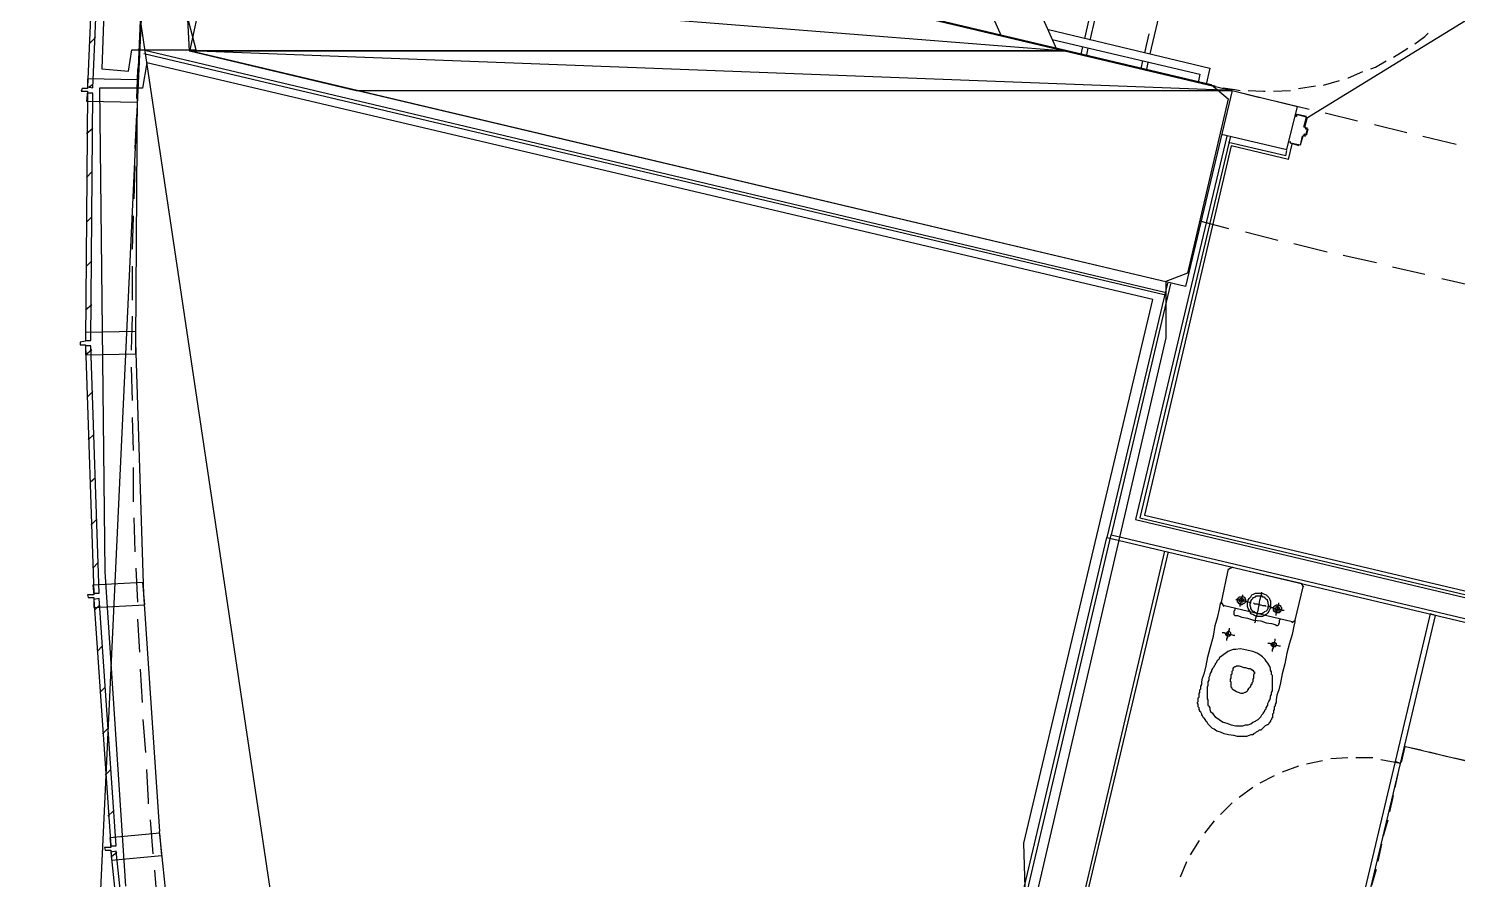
# Model space of a CAD drawing. Header units: feet. Extents: x -84 to 198, y -22 to 181.
# Drawn here: x 12.51 to 33.78, y 50.3 to 62.96 of the extents above; entities that cross this region are included whole.
import ezdxf

# ---------------------------------------------------------------- set-up
doc = ezdxf.new("R2010")
doc.units = ezdxf.units.FT
for name, color, linetype in [('A-AREA-COMUN', 252, 'CONTINUOUS'), ('A-AREA-UNIDAD', 30, 'CONTINUOUS'), ('A-LINEA', 7, 'CONTINUOUS'), ('A-MURO-CONCRETO', 8, 'CONTINUOUS')]:
    doc.layers.add(name, color=color, linetype=linetype)

msp = doc.modelspace()

# ---------------------------------------------------------------- linework, layer by layer
at = {"layer": 'A-AREA-COMUN'}
msp.add_lwpolyline([(17.568, 75.7333), (16.56, 75.8933), (15.328, 73.28), (14.24, 69.6889), (13.728, 65.8489), (13.6, 62.3644), (14, 62.3289), (14.048, 62.6489), (15.008, 62.6489), (14.848, 63.2533), (14.848, 65.5644), (15.232, 68.8889), (16.128, 72.16), (17.632, 75.52)], close=True, dxfattribs=at)
msp.add_lwpolyline([(65.2, 70.72), (54.528, 73.2444), (54, 71.2), (52.88, 71.1644), (33.92, 75.6444), (33.12, 72.16), (32.56, 72.1244), (32.72, 71.84), (32.208, 70.2044), (20.08, 73.0489), (18.16, 64.96), (30.112, 62.1333), (30.368, 61.92), (29.76, 59.3244), (29.44, 59.2), (29.44, 58.3644), (27.488, 49.9733)], dxfattribs=at)
at = {"layer": 'A-AREA-UNIDAD'}
msp.add_lwpolyline([(27.36, 49.6889), (27.328, 50.8444), (29.248, 58.9333), (14.272, 62.4533), (14.208, 62.08), (13.568, 62.08), (13.648, 54.88), (13.952, 50.2044)], dxfattribs=at)
at = {"layer": 'A-LINEA'}
for p, q in [((17.6891, 75.6643), (14.9075, 62.6253)), ((14.5856, 71.6687), (12.5111, 27.2243)), ((25.04, 67.2578), (26.9867, 62.8578)), ((25.8667, 67.0578), (27.8133, 62.6578)), ((13.6226, 66.7667), (20.0557, 23.7249)), ((29.08, 66.0444), (28.3067, 62.7911)), ((29.9733, 65.8311), (29.2, 62.5911)), ((35.1625, 63.8574), (31.5474, 61.6366)), ((14.1867, 63.1778), (14.16, 62.6844)), ((28.2933, 63.0978), (28.2267, 62.8178)), ((13.4133, 62.7378), (13.5067, 62.8311)), ((27.6933, 62.9511), (30.0933, 62.3778)), ((27.7467, 62.8044), (29.9467, 62.2844)), ((29.1867, 62.8844), (29.12, 62.6044)), ((29.4133, 59.0044), (14.2267, 62.5911)), ((14.24, 62.6444), (29.4267, 59.0444)), ((28.2, 62.6978), (28.1733, 62.5778)), ((28.28, 62.6711), (28.2533, 62.5511)), ((29.0933, 62.4844), (29.0667, 62.3644)), ((29.1733, 62.4578), (29.1467, 62.3378)), ((30.0933, 62.3778), (30.04, 62.1378)), ((13.4133, 62.0978), (13.4667, 62.1378)), ((29.9467, 62.2844), (29.92, 62.1644)), ((29.92, 62.1644), (30.04, 62.1378)), ((30.04, 62.1378), (30.1733, 62.1111)), ((31.4133, 62.0711), (31.6667, 62.1111)), ((31.7867, 62.1244), (32.0267, 62.1911)), ((30.4267, 62.0444), (31.4, 61.8044)), ((30.4267, 62.0444), (30.84, 61.9378)), ((31.04, 62.0311), (31.2933, 62.0444)), ((14.12, 61.6844), (14.0933, 61.1778)), ((31.08, 61.8844), (31.5733, 61.7644)), ((31.24, 61.1644), (31.4, 61.8044)), ((31.5333, 61.6578), (31.4, 61.6844)), ((31.8133, 61.7111), (32.2933, 61.5911)), ((13.3733, 61.4044), (13.4667, 61.4844)), ((31.5067, 61.4978), (31.5467, 61.6444)), ((31.5072, 61.4957), (31.5221, 61.4716)), ((31.52, 61.4978), (31.52, 61.4978)), ((31.5467, 61.4844), (31.52, 61.4844)), ((31.5333, 61.6444), (31.5333, 61.6444)), ((31.5333, 61.3778), (31.56, 61.4711)), ((31.5467, 61.4711), (31.5467, 61.4711)), ((32.5467, 61.5378), (33.0267, 61.4178)), ((30.3467, 61.3644), (28.9867, 55.6578)), ((30.4, 61.3644), (29.0533, 55.6844)), ((30.2667, 61.3911), (31.24, 61.1644)), ((31.2267, 61.0711), (30.3733, 61.2711)), ((31.5046, 61.3772), (31.4805, 61.3624)), ((31.4933, 61.3778), (31.52, 61.3644)), ((31.4933, 61.3644), (31.4933, 61.3644)), ((31.52, 61.3778), (31.52, 61.3778)), ((33.2667, 61.3644), (33.76, 61.2444)), ((30.4133, 61.2178), (29.12, 55.7244)), ((31.2667, 61.0178), (30.4133, 61.2178)), ((31.2267, 61.0711), (31.24, 61.1511)), ((31.2667, 61.0178), (31.32, 61.2444)), ((13.3733, 60.7511), (13.4533, 60.8311)), ((14.0933, 60.9244), (14.08, 60.4311)), ((13.3733, 60.0844), (13.4533, 60.1644)), ((29.96, 60.0978), (30.3733, 59.9911)), ((30.6267, 59.9378), (31.1067, 59.8178)), ((31.3467, 59.7644), (31.84, 59.6444)), ((32.08, 59.5911), (32.5733, 59.4844)), ((13.3733, 59.4311), (13.4533, 59.5111)), ((14.0533, 59.4311), (14.0533, 58.9244)), ((32.8133, 59.4178), (33.2933, 59.3111)), ((29.4667, 59.1778), (28.56, 55.3911)), ((29.5067, 59.1644), (28.6267, 55.4311)), ((33.5467, 59.2444), (34.0267, 59.1378)), ((13.36, 58.7778), (13.4533, 58.8578)), ((14.0533, 58.6844), (14.04, 58.1778)), ((13.36, 58.1111), (13.4533, 58.1911)), ((14.04, 57.9244), (14.0533, 57.4311)), ((13.3867, 57.4844), (13.4667, 57.5644)), ((14.0533, 57.1778), (14.0667, 56.6844)), ((13.4, 56.8444), (13.48, 56.9244)), ((14.0667, 56.4311), (14.0667, 55.9244)), ((13.4267, 56.2178), (13.5067, 56.2844)), ((13.44, 55.5778), (13.52, 55.6578)), ((14.08, 55.6844), (14.0933, 55.1778)), ((28.9867, 55.6578), (45.6667, 51.7111)), ((29.0533, 55.6844), (45.72, 51.7511)), ((29.12, 55.7244), (45.7867, 51.7911)), ((27.2533, 49.8444), (28.56, 55.3911)), ((27.32, 49.8844), (28.6267, 55.4311)), ((28.56, 55.3911), (45.24, 51.4444)), ((28.6267, 55.4311), (45.2933, 51.4844)), ((28.2, 49.9778), (29.4267, 55.1911)), ((28.2533, 50.0178), (29.48, 55.1778)), ((13.4667, 54.9378), (13.5467, 55.0178)), ((14.1067, 54.9378), (14.1333, 54.4311)), ((30.2667, 54.4311), (30.3733, 54.9244)), ((30.4307, 54.9499), (30.3746, 54.9152)), ((30.4267, 54.9511), (31.4533, 54.7111)), ((31.4921, 54.6537), (31.4574, 54.7099)), ((31.48, 54.6578), (31.36, 54.1644)), ((13.4933, 54.3111), (13.5733, 54.3911)), ((30.2679, 54.4219), (30.3026, 54.3657)), ((31.32, 54.1378), (30.2933, 54.3778)), ((14.1333, 54.1778), (14.16, 53.6844)), ((31.3159, 54.1257), (31.3721, 54.1604)), ((13.5333, 53.6978), (13.6133, 53.7778)), ((14.1733, 53.4311), (14.2, 52.9378)), ((13.5733, 53.0844), (13.6533, 53.1644)), ((13.6133, 52.4711), (13.6933, 52.5511)), ((14.2133, 52.6844), (14.2533, 52.1911)), ((32.1467, 52.1111), (31.8933, 52.0978)), ((32.52, 52.1111), (32.2667, 52.1111)), ((40.8267, 50.4311), (32.9867, 52.2844)), ((33.36, 52.2044), (33.6133, 52.1378)), ((33.7333, 52.1111), (33.9733, 52.0578)), ((13.6533, 51.8578), (13.7333, 51.9378)), ((31.4133, 51.9911), (31.1733, 51.8978)), ((31.7733, 52.0711), (31.5333, 52.0178)), ((32.9333, 52.0311), (32.64, 52.0844)), ((32.8533, 51.6711), (32.9067, 51.9244)), ((31.0533, 51.8444), (30.84, 51.7378)), ((30.7333, 51.6711), (30.5333, 51.5244)), ((32.7733, 51.3111), (32.8267, 51.5511)), ((13.6933, 51.2444), (13.7733, 51.3244)), ((30.4267, 51.4444), (30.2533, 51.2711)), ((14.32, 51.1911), (14.36, 50.6844)), ((30.16, 51.1778), (30.0133, 50.9911)), ((32.68, 50.9511), (32.7467, 51.1911)), ((14.4533, 51.0178), (14.6267, 49.3911)), ((29.9333, 50.8844), (29.8, 50.6711)), ((13.7467, 50.6444), (13.8267, 50.7111)), ((32.6, 50.5778), (32.6533, 50.8311)), ((14.3867, 50.4444), (14.4267, 49.9378)), ((29.7467, 50.5644), (29.6533, 50.3378)), ((32.5067, 50.2178), (32.5733, 50.4578))]:
    msp.add_line(p, q, dxfattribs=at)
for points in [[(32.8, 72.0978), (32.3467, 70.1511), (20.12, 73.0444), (18.2, 64.9378), (30.4267, 62.0444), (29.7333, 59.1244), (14.9067, 62.6311)], [(13.4667, 62.0844), (13.6267, 65.7778), (13.5467, 65.7778), (13.3867, 62.0978), (13.4667, 62.0844)], [(14.4667, 51.0178), (14.2267, 54.5511), (14.1067, 58.2978), (14.1333, 62.0311), (14.2933, 65.7778)], [(33.1467, 62.7378), (33.2933, 62.8444), (33.3467, 62.8978)], [(32.8267, 62.5378), (32.9333, 62.6044), (33.04, 62.6711)], [(14.1467, 62.4311), (14.1333, 62.3511), (14.12, 61.9244)], [(32.1467, 62.2311), (32.16, 62.2311), (32.3733, 62.3244)], [(32.4933, 62.3644), (32.56, 62.3911), (32.72, 62.4844)], [(13.3867, 62.2178), (13.3867, 62.0711), (13.3067, 62.0711), (13.2933, 62.0311), (13.3867, 62.0311), (13.3733, 61.8844), (14.1333, 61.8711), (14.1333, 62.2044), (13.3867, 62.2178)], [(13.44, 58.3244), (13.4667, 62.0044), (13.3867, 62.0044), (13.36, 58.3244), (13.44, 58.3244)], [(30.2933, 62.0844), (30.4667, 62.0578), (30.5467, 62.0444)], [(30.6667, 62.0444), (30.8933, 62.0311), (30.92, 62.0311)], [(31.4933, 61.4978), (31.5333, 61.6444), (31.3867, 61.6844), (31.3867, 61.6578), (31.3733, 61.6578), (31.3867, 61.6844), (31.3867, 61.6844)], [(31.52, 61.4711), (31.5467, 61.4711), (31.52, 61.3778), (31.4933, 61.3911)], [(31.4667, 61.3644), (31.44, 61.2311), (31.2933, 61.2578), (31.2933, 61.2844), (31.28, 61.2711)], [(31.4267, 61.2178), (31.2933, 61.2578), (31.2933, 61.2578)], [(31.48, 61.3644), (31.44, 61.2311), (31.44, 61.2311)], [(14.0667, 60.1778), (14.0667, 60.1644), (14.0533, 59.6844)], [(13.36, 58.4444), (13.36, 58.3111), (13.28, 58.2978), (13.28, 58.2578), (13.36, 58.2578), (13.36, 58.1111), (14.1067, 58.1244), (14.1067, 58.4578), (13.36, 58.4444)], [(13.56, 54.5644), (13.44, 58.2444), (13.36, 58.2444), (13.48, 54.5644), (13.56, 54.5644)], [(13.4667, 54.6844), (13.48, 54.5378), (13.3867, 54.5378), (13.4, 54.4978), (13.48, 54.4978), (13.48, 54.3511), (14.24, 54.3911), (14.2133, 54.7244), (13.4667, 54.6844)], [(13.8133, 50.8044), (13.56, 54.4844), (13.48, 54.4711), (13.7333, 50.8044), (13.8133, 50.8044)], [(30.48, 54.4711), (30.5067, 54.4711), (30.5333, 54.4578), (30.5733, 54.4578), (30.6133, 54.4444), (30.64, 54.4444), (30.68, 54.4311), (30.6933, 54.4311), (30.7067, 54.4311)], [(30.5467, 54.3911), (30.5467, 54.4044), (30.5333, 54.4044), (30.52, 54.4178), (30.5067, 54.4311), (30.5067, 54.4444), (30.5067, 54.4578), (30.5067, 54.4711), (30.5067, 54.4844), (30.52, 54.4844), (30.52, 54.4978), (30.5333, 54.4978), (30.5333, 54.5111), (30.5467, 54.5111), (30.56, 54.5111), (30.5733, 54.5111), (30.5867, 54.5111), (30.6, 54.5111), (30.6133, 54.4978), (30.6133, 54.4844), (30.6267, 54.4711), (30.6267, 54.4578), (30.6267, 54.4444), (30.6267, 54.4311), (30.6133, 54.4178), (30.6, 54.4044), (30.5867, 54.4044), (30.5733, 54.3911), (30.56, 54.3911), (30.5467, 54.3911)], [(30.56, 54.4311), (30.5467, 54.4311), (30.5333, 54.4444), (30.5333, 54.4578), (30.5333, 54.4711), (30.5467, 54.4711), (30.5467, 54.4844), (30.56, 54.4844), (30.5733, 54.4844), (30.5867, 54.4844), (30.5867, 54.4711), (30.6, 54.4711), (30.6, 54.4578), (30.6, 54.4444), (30.5867, 54.4444), (30.5867, 54.4311), (30.5733, 54.4311), (30.56, 54.4311)], [(30.5467, 54.3644), (30.5467, 54.3911), (30.56, 54.4044), (30.56, 54.4311), (30.5733, 54.4711), (30.5733, 54.4978), (30.5867, 54.5244), (30.5867, 54.5378)], [(30.7867, 54.2178), (30.76, 54.2311), (30.7333, 54.2444), (30.7067, 54.2578), (30.6933, 54.2844), (30.68, 54.3111), (30.6667, 54.3378), (30.6533, 54.3644), (30.6533, 54.4044), (30.6533, 54.4311), (30.6667, 54.4578), (30.68, 54.4844), (30.7067, 54.5111), (30.72, 54.5378), (30.7467, 54.5511), (30.7733, 54.5644), (30.8133, 54.5644), (30.84, 54.5644), (30.8667, 54.5644), (30.9067, 54.5511), (30.9333, 54.5378), (30.9467, 54.5244), (30.9733, 54.4978), (30.9867, 54.4711), (31, 54.4444), (31, 54.4178), (31, 54.3778), (31, 54.3511), (30.9867, 54.3244), (30.9733, 54.2978), (30.96, 54.2711), (30.9333, 54.2444), (30.9067, 54.2311), (30.88, 54.2178), (30.8533, 54.2178), (30.8267, 54.2178), (30.7867, 54.2178)], [(30.8, 54.2578), (30.7733, 54.2711), (30.76, 54.2844), (30.7333, 54.2978), (30.72, 54.3111), (30.7067, 54.3378), (30.7067, 54.3511), (30.6933, 54.3778), (30.6933, 54.4044), (30.7067, 54.4178), (30.7067, 54.4444), (30.72, 54.4711), (30.7333, 54.4844), (30.7467, 54.4978), (30.7733, 54.5111), (30.7867, 54.5244), (30.8133, 54.5244), (30.84, 54.5244), (30.8667, 54.5244), (30.88, 54.5111), (30.9067, 54.5111), (30.92, 54.4844), (30.9467, 54.4711), (30.9467, 54.4578), (30.96, 54.4311), (30.96, 54.4044), (30.9733, 54.3911), (30.96, 54.3644), (30.96, 54.3378), (30.9467, 54.3111), (30.9333, 54.2978), (30.9067, 54.2844), (30.8933, 54.2711), (30.8667, 54.2578), (30.8533, 54.2578), (30.8267, 54.2578), (30.8, 54.2578)], [(30.76, 54.1244), (30.7733, 54.1378), (30.7733, 54.1778), (30.8, 54.2444), (30.8133, 54.3111), (30.8267, 54.3911), (30.84, 54.4578), (30.8533, 54.5111), (30.8667, 54.5644), (30.8667, 54.5778)], [(31.36, 54.1644), (31.36, 54.1378), (31.3467, 54.0711), (31.32, 53.9511), (31.28, 53.8178), (31.24, 53.6711), (31.2133, 53.5111), (31.1733, 53.3644), (31.1467, 53.2311), (31.12, 53.1244), (31.0933, 53.0444), (31.08, 52.9778), (31.08, 52.9378), (31.0667, 52.9111), (31.0667, 52.8978), (31.0667, 52.8844), (31.0533, 52.8711), (31.0533, 52.8578), (31.0533, 52.8444), (31.0533, 52.8311), (31.04, 52.8178), (31.04, 52.8044), (31.04, 52.7911), (31.04, 52.7778), (31.0267, 52.7644), (31.0267, 52.7378), (31.0267, 52.7244), (31.0267, 52.7111), (31.0133, 52.6978), (31.0133, 52.6844), (31, 52.6711), (31, 52.6578), (30.9867, 52.6444), (30.9733, 52.6311), (30.9733, 52.6178), (30.96, 52.6044), (30.9467, 52.6044), (30.92, 52.5911), (30.9067, 52.5778), (30.8933, 52.5644), (30.88, 52.5511), (30.8667, 52.5378), (30.8533, 52.5244), (30.8267, 52.5244), (30.8133, 52.5111), (30.7867, 52.4978), (30.7733, 52.4844), (30.7467, 52.4711), (30.7333, 52.4578), (30.7067, 52.4578), (30.68, 52.4444), (30.64, 52.4311), (30.6, 52.4311), (30.56, 52.4311), (30.5067, 52.4311), (30.4533, 52.4444), (30.3733, 52.4578), (30.3067, 52.4711), (30.2533, 52.4978), (30.2, 52.5111), (30.16, 52.5378), (30.1333, 52.5511), (30.1067, 52.5778), (30.08, 52.6044), (30.0667, 52.6178), (30.0533, 52.6444), (30.04, 52.6578), (30.0267, 52.6844), (30.0133, 52.6978), (30, 52.7111), (29.9867, 52.7378), (29.9733, 52.7511), (29.9733, 52.7644), (29.96, 52.7911), (29.9467, 52.8044), (29.9467, 52.8178), (29.9333, 52.8311), (29.9333, 52.8578), (29.92, 52.8711), (29.92, 52.8844), (29.92, 52.8978), (29.92, 52.9111), (29.9067, 52.9378), (29.92, 52.9511), (29.92, 52.9644), (29.92, 52.9778), (29.92, 52.9911), (29.92, 53.0044), (29.9333, 53.0178), (29.9333, 53.0311), (29.9333, 53.0578), (29.9333, 53.0711), (29.9467, 53.0844), (29.9467, 53.0978), (29.9467, 53.1111), (29.9467, 53.1244), (29.96, 53.1378), (29.96, 53.1511), (29.96, 53.1778), (29.9733, 53.2044), (29.9733, 53.2444), (29.9867, 53.2978), (30.0133, 53.3778), (30.04, 53.4844), (30.0667, 53.6178), (30.1067, 53.7644), (30.1467, 53.9244), (30.1733, 54.0844), (30.2133, 54.2178), (30.24, 54.3244), (30.2533, 54.4044), (30.2667, 54.4311)], [(30.4667, 54.3378), (30.4667, 54.3244), (30.4667, 54.3111), (30.4533, 54.2978), (30.4533, 54.2844), (30.4533, 54.2711), (30.4533, 54.2578), (30.4533, 54.2444), (30.4667, 54.2311), (30.48, 54.2311), (30.5067, 54.2311), (30.5733, 54.2044), (30.6533, 54.1911), (30.7467, 54.1644), (30.8533, 54.1511), (30.9333, 54.1244), (31.0133, 54.1111), (31.0667, 54.0978), (31.0933, 54.0844), (31.1067, 54.0844), (31.12, 54.0978), (31.12, 54.1111), (31.1333, 54.1244), (31.1333, 54.1378), (31.1333, 54.1511), (31.1333, 54.1644), (31.1467, 54.1778)], [(30.7467, 54.4178), (30.76, 54.4044), (30.7733, 54.4044), (30.8, 54.4044), (30.8267, 54.3911), (30.8533, 54.3911), (30.88, 54.3778), (30.9067, 54.3778), (30.92, 54.3778), (30.9333, 54.3644)], [(30.9733, 54.3644), (30.9867, 54.3644), (31, 54.3511), (31.0267, 54.3511), (31.0667, 54.3378), (31.1067, 54.3244), (31.1333, 54.3244), (31.1733, 54.3111), (31.1867, 54.3111), (31.2, 54.3111)], [(31.0933, 54.2711), (31.08, 54.2711), (31.0667, 54.2844), (31.0533, 54.2844), (31.0533, 54.2978), (31.04, 54.3111), (31.04, 54.3244), (31.04, 54.3378), (31.04, 54.3511), (31.0533, 54.3644), (31.0667, 54.3778), (31.08, 54.3778), (31.08, 54.3911), (31.0933, 54.3911), (31.1067, 54.3911), (31.12, 54.3911), (31.12, 54.3778), (31.1333, 54.3778), (31.1467, 54.3778), (31.1467, 54.3644), (31.16, 54.3511), (31.16, 54.3378), (31.16, 54.3244), (31.16, 54.3111), (31.1467, 54.2978), (31.1467, 54.2844), (31.1333, 54.2844), (31.1333, 54.2711), (31.12, 54.2711), (31.1067, 54.2711), (31.0933, 54.2711)], [(31.0933, 54.2978), (31.08, 54.2978), (31.08, 54.3111), (31.0667, 54.3111), (31.0667, 54.3244), (31.0667, 54.3378), (31.08, 54.3511), (31.0933, 54.3644), (31.1067, 54.3644), (31.1067, 54.3511), (31.12, 54.3511), (31.1333, 54.3378), (31.1333, 54.3244), (31.1333, 54.3111), (31.12, 54.3111), (31.12, 54.2978), (31.1067, 54.2978), (31.0933, 54.2978)], [(31.08, 54.2311), (31.08, 54.2444), (31.08, 54.2578), (31.0933, 54.2844), (31.0933, 54.3111), (31.1067, 54.3378), (31.1067, 54.3644), (31.12, 54.3911), (31.12, 54.4044), (31.12, 54.4178)], [(33.3733, 54.2578), (32.8533, 52.0578), (32.9333, 52.0311), (33.4533, 54.2311), (33.3733, 54.2578)], [(30.3467, 53.8578), (30.3467, 53.8711), (30.3467, 53.8844), (30.36, 53.9111), (30.36, 53.9378), (30.3733, 53.9644), (30.3733, 53.9911), (30.3867, 54.0178), (30.3867, 54.0444)], [(30.28, 53.9778), (30.2933, 53.9778), (30.3067, 53.9778), (30.3333, 53.9644), (30.36, 53.9644), (30.3867, 53.9511), (30.4133, 53.9511), (30.44, 53.9378), (30.4533, 53.9378), (30.4667, 53.9378)], [(30.36, 53.9244), (30.3467, 53.9244), (30.3467, 53.9378), (30.3333, 53.9378), (30.3333, 53.9511), (30.3333, 53.9644), (30.3467, 53.9778), (30.36, 53.9911), (30.3733, 53.9911), (30.3867, 53.9911), (30.4, 53.9778), (30.4, 53.9644), (30.4, 53.9511), (30.4, 53.9378), (30.3867, 53.9244), (30.3733, 53.9244), (30.36, 53.9244)], [(30.96, 53.8178), (30.9733, 53.8178), (30.9867, 53.8178), (31.0133, 53.8044), (31.04, 53.8044), (31.0667, 53.7911), (31.0933, 53.7911), (31.12, 53.7778), (31.1333, 53.7778), (31.1467, 53.7778)], [(31.04, 53.7644), (31.0267, 53.7644), (31.0267, 53.7778), (31.0133, 53.7778), (31.0133, 53.7911), (31.0133, 53.8044), (31.0133, 53.8178), (31.0267, 53.8178), (31.0267, 53.8311), (31.04, 53.8311), (31.0533, 53.8311), (31.0667, 53.8311), (31.0667, 53.8178), (31.08, 53.8178), (31.08, 53.8044), (31.08, 53.7911), (31.08, 53.7778), (31.0667, 53.7644), (31.0533, 53.7644), (31.04, 53.7644)], [(31.0267, 53.6978), (31.0267, 53.7111), (31.0267, 53.7244), (31.04, 53.7511), (31.04, 53.7778), (31.0533, 53.8044), (31.0533, 53.8311), (31.0667, 53.8578), (31.0667, 53.8711), (31.0667, 53.8844)], [(30.6667, 53.7111), (30.6, 53.7244), (30.5467, 53.7378), (30.48, 53.7244), (30.44, 53.7244), (30.4, 53.7111), (30.36, 53.6978), (30.3333, 53.6711), (30.3067, 53.6578), (30.28, 53.6311), (30.2533, 53.6178), (30.24, 53.6044), (30.2267, 53.5778), (30.2133, 53.5644), (30.2, 53.5511), (30.1867, 53.5244), (30.1733, 53.5111), (30.1733, 53.4978), (30.16, 53.4844), (30.1467, 53.4578), (30.1333, 53.4444), (30.12, 53.4178), (30.12, 53.4044), (30.1067, 53.3778), (30.0933, 53.3511), (30.0933, 53.3378), (30.08, 53.3111), (30.08, 53.2711), (30.0667, 53.2444), (30.0667, 53.2178), (30.0667, 53.1911), (30.0533, 53.1644), (30.0533, 53.1378), (30.0533, 53.1111), (30.0533, 53.0978), (30.0533, 53.0711), (30.0533, 53.0444), (30.0533, 53.0311), (30.0533, 53.0044), (30.0533, 52.9911), (30.0667, 52.9778), (30.0667, 52.9511), (30.0667, 52.9378), (30.0667, 52.9111), (30.0667, 52.8978), (30.08, 52.8844), (30.0933, 52.8578), (30.0933, 52.8311), (30.1067, 52.8044), (30.1333, 52.7778), (30.1467, 52.7511), (30.1733, 52.7244), (30.2133, 52.6978), (30.2533, 52.6711), (30.2933, 52.6444), (30.3467, 52.6311), (30.4133, 52.6044), (30.48, 52.5911), (30.5333, 52.5911), (30.5867, 52.5911), (30.6267, 52.6044), (30.6667, 52.6044), (30.7067, 52.6178), (30.7333, 52.6444), (30.7733, 52.6578), (30.7867, 52.6711), (30.8133, 52.6844), (30.8267, 52.6978), (30.84, 52.7111), (30.8533, 52.7244), (30.8667, 52.7511), (30.88, 52.7644), (30.8933, 52.7778), (30.8933, 52.7911), (30.9067, 52.8044), (30.92, 52.8311), (30.9333, 52.8444), (30.9333, 52.8578), (30.9467, 52.8844), (30.96, 52.8978), (30.96, 52.9244), (30.9733, 52.9511), (30.9867, 52.9778), (31, 53.0044), (31, 53.0311), (31.0133, 53.0578), (31.0133, 53.0844), (31.0267, 53.1111), (31.0267, 53.1378), (31.0267, 53.1644), (31.0267, 53.1911), (31.0267, 53.2044), (31.0267, 53.2311), (31.0267, 53.2444), (31.0267, 53.2711), (31.0267, 53.2978), (31.0267, 53.3111), (31.0267, 53.3378), (31.0133, 53.3511), (31.0133, 53.3778), (31.0133, 53.3911), (31, 53.4178), (31, 53.4444), (30.9867, 53.4711), (30.9733, 53.4978), (30.96, 53.5244), (30.9333, 53.5511), (30.92, 53.5778), (30.88, 53.6178), (30.84, 53.6444), (30.8, 53.6711), (30.7333, 53.6978), (30.6667, 53.7111)], [(30.7067, 53.4311), (30.72, 53.4311), (30.72, 53.4178), (30.7333, 53.4178), (30.7467, 53.4044), (30.7467, 53.3911), (30.76, 53.3911), (30.76, 53.3778), (30.76, 53.3644), (30.7467, 53.3511), (30.7467, 53.3378), (30.7467, 53.3244), (30.7467, 53.3111), (30.7467, 53.2978), (30.7333, 53.2844), (30.7333, 53.2711), (30.7333, 53.2578), (30.7333, 53.2444), (30.72, 53.2311), (30.72, 53.2178), (30.72, 53.2044), (30.7067, 53.2044), (30.7067, 53.1911), (30.7067, 53.1778), (30.6933, 53.1778), (30.6933, 53.1644), (30.68, 53.1511), (30.6667, 53.1378), (30.6667, 53.1244), (30.6533, 53.1244), (30.6533, 53.1111), (30.64, 53.0978), (30.6267, 53.0844), (30.6133, 53.0844), (30.5867, 53.0711), (30.56, 53.0711), (30.52, 53.0844), (30.4933, 53.0978), (30.4667, 53.1111), (30.44, 53.1244), (30.4267, 53.1378), (30.4267, 53.1511), (30.4133, 53.1644), (30.4133, 53.1778), (30.4133, 53.1911), (30.4133, 53.2044), (30.4133, 53.2178), (30.4133, 53.2311), (30.4133, 53.2444), (30.4, 53.2444), (30.4, 53.2578), (30.4, 53.2711), (30.4, 53.2844), (30.4133, 53.2978), (30.4133, 53.3244), (30.4133, 53.3378), (30.4133, 53.3511), (30.4267, 53.3644), (30.4267, 53.3778), (30.4267, 53.3911), (30.4267, 53.4044), (30.44, 53.4178), (30.44, 53.4311), (30.44, 53.4444), (30.4533, 53.4578), (30.4667, 53.4711), (30.48, 53.4711), (30.4933, 53.4844), (30.5067, 53.4844), (30.52, 53.4844), (30.5333, 53.4844), (30.56, 53.4711), (30.6, 53.4578), (30.6267, 53.4578), (30.6667, 53.4444), (30.6933, 53.4444), (30.7067, 53.4311)], [(32.9467, 52.0444), (33, 52.2844), (33.24, 52.2311)], [(14.2667, 51.9378), (14.2933, 51.4711), (14.2933, 51.4311)], [(32.28, 49.2844), (32.9333, 52.0311), (32.8533, 52.0578), (32.2, 49.2978), (32.28, 49.2844)], [(32.88, 52.0044), (32.88, 52.0044), (32.88, 52.0044)], [(32.9067, 52.0844), (32.9067, 52.0844), (32.9067, 52.0844)], [(13.72, 50.9244), (13.7333, 50.7778), (13.64, 50.7778), (13.6533, 50.7378), (13.7333, 50.7378), (13.7467, 50.5911), (14.4933, 50.6578), (14.4667, 50.9911), (13.72, 50.9244)], [(14.2, 47.0578), (13.8133, 50.7244), (13.7333, 50.7111), (14.12, 47.0578), (14.2, 47.0578)]]:
    msp.add_lwpolyline(points, dxfattribs=at)
at = {"layer": 'A-MURO-CONCRETO'}
for points in [[(23.56, 63.6711), (14.8533, 63.6711), (27.9467, 62.6311), (23.56, 63.6711)], [(14.8533, 63.6711), (27.9467, 62.6311), (14.9067, 62.6311), (14.8533, 63.6711), (14.8533, 63.6711)], [(14.9067, 62.6311), (17.3867, 62.0444), (30.4267, 62.0444), (14.9067, 62.6311)], [(14.9067, 62.6311), (27.9467, 62.6311), (30.4267, 62.0444), (14.9067, 62.6311), (14.9067, 62.6311)], [(17.3867, 62.0444), (30.4267, 62.0444), (29.7333, 59.1244), (17.3867, 62.0444), (17.3867, 62.0444)]]:
    msp.add_lwpolyline(points, dxfattribs=at)

doc.saveas('drawing.dxf')
